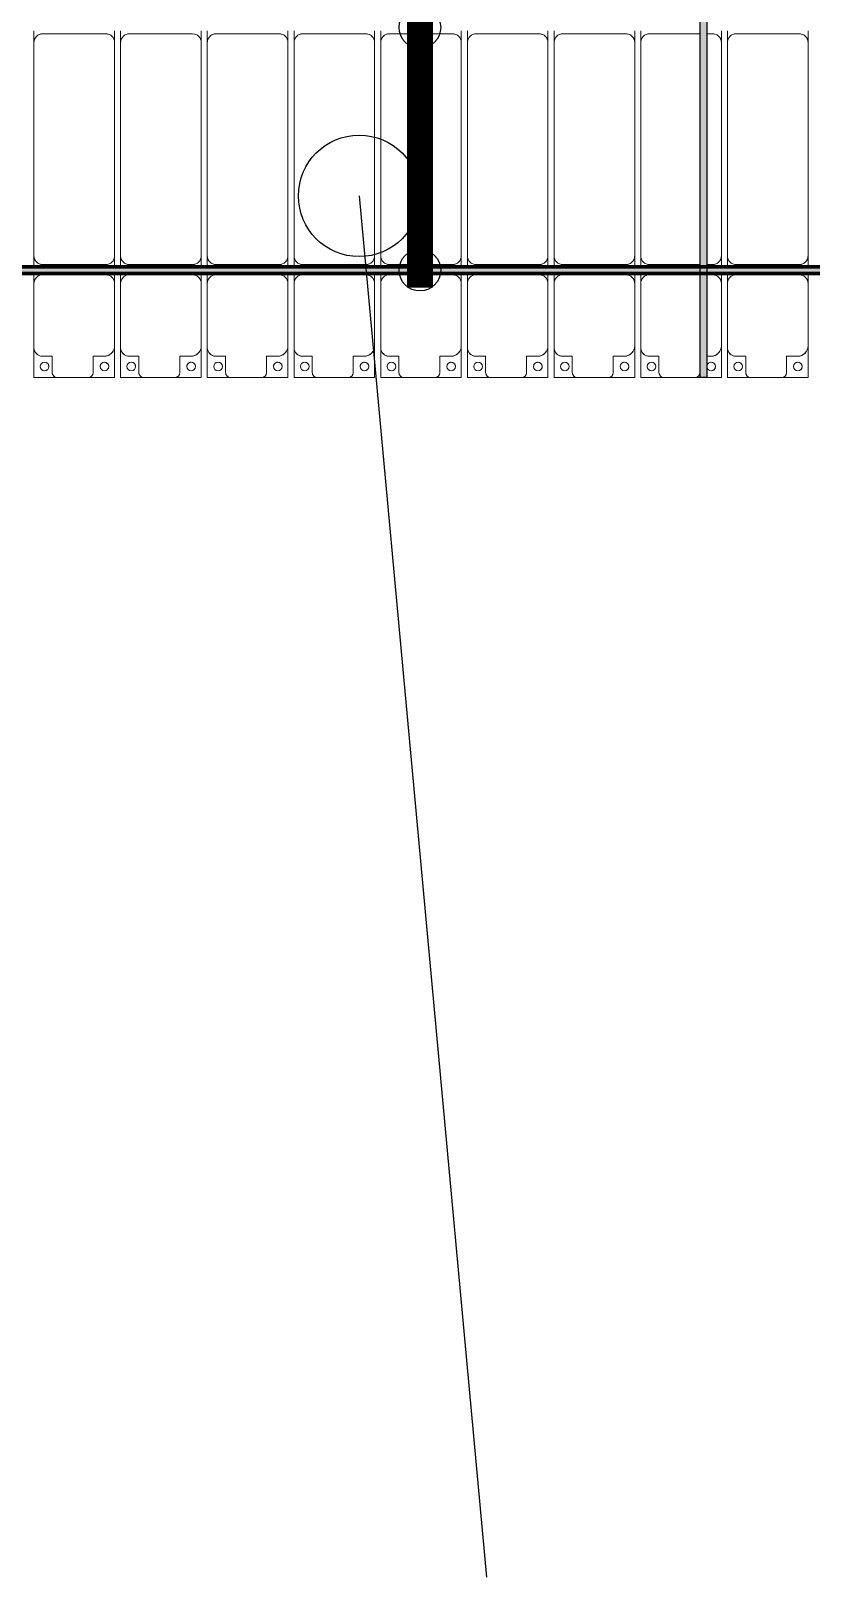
# Model space of a CAD drawing. Header units: millimetres. Extents: x -291190 to 146725, y 19759 to 185158.
# Drawn here: x 24577 to 29077, y 76874 to 85792 of the extents above; entities that cross this region are included whole.
import ezdxf

# ---------------------------------------------------------------- set-up
doc = ezdxf.new("R2010")
doc.units = ezdxf.units.MM
doc.layers.add('A-GENM', color=13, linetype='Continuous', lineweight=9)
doc.layers.add('S-BEAM', color=12, linetype='Continuous', lineweight=9)
for name, color, linetype in [('GC-BICH NEO', 6, 'Continuous'), ('GC-DAY NEO', 5, 'Continuous'), ('GC-HOP 40x60 GIA CUONG', 1, 'Continuous')]:
    doc.layers.add(name, color=color, linetype=linetype)

# ---------------------------------------------------------------- blocks, each defined once
blk = doc.blocks.new('Dải phao đi lại kèm đỡ invester - DẢI PHAO ĐI LẠI-65799-KHUNG KẾT CẤU BÈ PIN 4')
at = {"layer": 'A-GENM', "color": 7}
for p, q in [((35758.4, 1312.2), (35911.8, 1312.2)), ((35758.4, 1129.7), (35758.4, 1312.2)), ((35758.4, 1312.2), (35758.4, 1129.7)), ((35911.8, 1312.2), (35758.4, 1312.2)), ((35881.8, 1282.2), (35881.8, 1189.7)), ((36088.2, 1312.2), (35911.8, 1312.2)), ((36088.2, 1312.2), (36223.4, 1312.2)), ((36223.4, 1312.2), (36088.2, 1312.2)), ((36118.2, 1189.7), (36118.2, 1282.2)), ((36223.4, 1312.2), (36223.4, 1139.7)), ((36223.4, 1139.7), (36223.4, 1312.2)), ((36258.4, 1312.2), (36341.4, 1312.2)), ((36258.4, 1129.7), (36258.4, 1312.2)), ((36258.4, 1312.2), (36258.4, 1129.7)), ((36341.4, 1312.2), (36258.4, 1312.2)), ((36381.4, 1312.2), (36411.8, 1312.2)), ((36411.8, 1312.2), (36381.4, 1312.2)), ((36381.8, 1282.2), (36381.8, 1189.7)), ((36588.2, 1312.2), (36411.8, 1312.2)), ((36588.2, 1312.2), (36723.4, 1312.2)), ((36723.4, 1312.2), (36588.2, 1312.2)), ((36618.2, 1189.7), (36618.2, 1282.2)), ((36723.4, 1312.2), (36723.4, 1139.7)), ((36723.4, 1139.7), (36723.4, 1312.2)), ((36758.4, 1312.2), (36911.8, 1312.2)), ((36758.4, 1129.7), (36758.4, 1312.2)), ((36758.4, 1312.2), (36758.4, 1129.7)), ((36911.8, 1312.2), (36758.4, 1312.2)), ((36881.8, 1282.2), (36881.8, 1189.7)), ((37088.2, 1312.2), (36911.8, 1312.2)), ((37088.2, 1312.2), (37223.4, 1312.2)), ((37223.4, 1312.2), (37088.2, 1312.2)), ((37118.2, 1189.7), (37118.2, 1282.2)), ((37223.4, 1312.2), (37223.4, 1139.7)), ((37223.4, 1139.7), (37223.4, 1312.2)), ((37258.4, 1312.2), (37411.8, 1312.2)), ((37258.4, 1129.7), (37258.4, 1312.2)), ((37258.4, 1312.2), (37258.4, 1129.7)), ((37411.8, 1312.2), (37258.4, 1312.2)), ((37381.8, 1282.2), (37381.8, 1189.7)), ((37588.2, 1312.2), (37411.8, 1312.2)), ((37588.2, 1312.2), (37723.4, 1312.2)), ((37723.4, 1312.2), (37588.2, 1312.2)), ((37618.2, 1189.7), (37618.2, 1282.2)), ((37723.4, 1312.2), (37723.4, 1139.7)), ((37723.4, 1139.7), (37723.4, 1312.2)), ((37758.4, 1312.2), (37911.8, 1312.2)), ((37758.4, 1129.7), (37758.4, 1312.2)), ((37758.4, 1312.2), (37758.4, 1129.7)), ((37911.8, 1312.2), (37758.4, 1312.2)), ((37881.8, 1282.2), (37881.8, 1189.7)), ((38088.2, 1312.2), (37911.8, 1312.2)), ((38088.2, 1312.2), (38223.4, 1312.2)), ((38223.4, 1312.2), (38088.2, 1312.2)), ((38118.2, 1189.7), (38118.2, 1282.2)), ((38223.4, 1312.2), (38223.4, 1139.7)), ((38223.4, 1139.7), (38223.4, 1312.2)), ((38258.4, 1312.2), (38411.8, 1312.2)), ((38258.4, 1129.7), (38258.4, 1312.2)), ((38258.4, 1312.2), (38258.4, 1129.7)), ((38411.8, 1312.2), (38258.4, 1312.2)), ((38381.8, 1282.2), (38381.8, 1189.7)), ((38588.2, 1312.2), (38411.8, 1312.2)), ((38588.2, 1312.2), (38723.4, 1312.2)), ((38723.4, 1312.2), (38588.2, 1312.2)), ((38618.2, 1189.7), (38618.2, 1282.2)), ((38723.4, 1312.2), (38723.4, 1139.7)), ((38723.4, 1139.7), (38723.4, 1312.2)), ((38758.4, 1312.2), (38911.8, 1312.2)), ((38758.4, 1129.7), (38758.4, 1312.2)), ((38758.4, 1312.2), (38758.4, 1129.7)), ((38911.8, 1312.2), (38758.4, 1312.2)), ((38881.8, 1282.2), (38881.8, 1189.7)), ((39088.2, 1312.2), (38911.8, 1312.2)), ((39088.2, 1312.2), (39223.4, 1312.2)), ((39223.4, 1312.2), (39088.2, 1312.2)), ((39118.2, 1189.7), (39118.2, 1282.2)), ((39223.4, 1312.2), (39223.4, 1139.7)), ((39223.4, 1139.7), (39223.4, 1312.2)), ((39258.4, 1312.2), (39411.8, 1312.2)), ((39258.4, 1129.7), (39258.4, 1312.2)), ((39258.4, 1312.2), (39258.4, 1129.7)), ((39411.8, 1312.2), (39258.4, 1312.2)), ((39381.8, 1282.2), (39381.8, 1189.7)), ((39588.2, 1312.2), (39411.8, 1312.2)), ((39588.2, 1312.2), (39723.4, 1312.2)), ((39723.4, 1312.2), (39588.2, 1312.2)), ((39618.2, 1189.7), (39618.2, 1282.2)), ((39723.4, 1312.2), (39723.4, 1139.7)), ((39723.4, 1139.7), (39723.4, 1312.2)), ((39758.4, 1312.2), (39911.8, 1312.2)), ((39758.4, 1129.7), (39758.4, 1312.2)), ((39758.4, 1312.2), (39758.4, 1129.7)), ((39911.8, 1312.2), (39758.4, 1312.2)), ((39881.8, 1282.2), (39881.8, 1189.7)), ((40088.2, 1312.2), (39911.8, 1312.2)), ((40088.2, 1312.2), (40223.4, 1312.2)), ((40214.3, 1312.2), (40088.2, 1312.2)), ((40118.2, 1189.7), (40118.2, 1282.2)), ((40223.4, 1312.2), (40223.4, 1139.7)), ((40223.4, 1139.7), (40223.4, 1312.2)), ((35881.8, 1189.7), (35818.4, 1189.7)), ((36173.4, 1189.7), (36118.2, 1189.7)), ((36341.4, 1189.7), (36318.4, 1189.7)), ((36673.4, 1189.7), (36618.2, 1189.7)), ((36881.8, 1189.7), (36818.4, 1189.7)), ((37173.4, 1189.7), (37118.2, 1189.7)), ((37381.8, 1189.7), (37318.4, 1189.7)), ((37673.4, 1189.7), (37618.2, 1189.7)), ((37881.8, 1189.7), (37818.4, 1189.7)), ((38173.4, 1189.7), (38118.2, 1189.7)), ((38381.8, 1189.7), (38318.4, 1189.7)), ((38673.4, 1189.7), (38618.2, 1189.7)), ((38881.8, 1189.7), (38818.4, 1189.7)), ((39173.4, 1189.7), (39118.2, 1189.7)), ((39381.8, 1189.7), (39318.4, 1189.7)), ((39673.4, 1189.7), (39618.2, 1189.7)), ((39881.8, 1189.7), (39818.4, 1189.7)), ((40173.4, 1189.7), (40118.2, 1189.7)), ((35758.4, 1129.7), (35758.4, 769.7)), ((36223.4, 769.7), (36223.4, 1139.7)), ((36258.4, 1129.7), (36258.4, 769.7)), ((36723.4, 769.7), (36723.4, 1139.7)), ((36758.4, 1129.7), (36758.4, 769.7)), ((37223.4, 769.7), (37223.4, 1139.7)), ((37258.4, 1129.7), (37258.4, 769.7)), ((37723.4, 769.7), (37723.4, 1139.7)), ((37758.4, 1129.7), (37758.4, 769.7)), ((38223.4, 769.7), (38223.4, 1139.7)), ((38258.4, 1129.7), (38258.4, 769.7)), ((38723.4, 769.7), (38723.4, 1139.7)), ((38758.4, 1129.7), (38758.4, 769.7)), ((39223.4, 769.7), (39223.4, 1139.7)), ((39258.4, 1129.7), (39258.4, 769.7)), ((39723.4, 769.7), (39723.4, 1139.7)), ((39758.4, 1129.7), (39758.4, 769.7)), ((40223.4, 769.7), (40223.4, 1139.7)), ((35758.4, 712.9), (35758.4, 769.7)), ((35758.4, 712.9), (35758.4, 769.7)), ((35808.4, 719.7), (36173.4, 719.7)), ((36223.4, 769.7), (36223.4, 712.9)), ((36223.4, 769.7), (36223.4, 712.9)), ((36258.4, 712.9), (36258.4, 769.7)), ((36258.4, 712.9), (36258.4, 769.7)), ((36308.4, 719.7), (36341.4, 719.7)), ((36381.4, 719.7), (36673.4, 719.7)), ((36723.4, 769.7), (36723.4, 712.9)), ((36723.4, 769.7), (36723.4, 712.9)), ((36758.4, 712.9), (36758.4, 769.7)), ((36758.4, 712.9), (36758.4, 769.7)), ((36808.4, 719.7), (37173.4, 719.7)), ((37223.4, 769.7), (37223.4, 712.9)), ((37223.4, 769.7), (37223.4, 712.9)), ((37258.4, 712.9), (37258.4, 769.7)), ((37258.4, 712.9), (37258.4, 769.7)), ((37308.4, 719.7), (37673.4, 719.7)), ((37723.4, 769.7), (37723.4, 712.9)), ((37723.4, 769.7), (37723.4, 712.9)), ((37758.4, 712.9), (37758.4, 769.7)), ((37758.4, 712.9), (37758.4, 769.7)), ((37808.4, 719.7), (38173.4, 719.7)), ((38223.4, 769.7), (38223.4, 712.9)), ((38223.4, 769.7), (38223.4, 712.9)), ((38258.4, 712.9), (38258.4, 769.7)), ((38258.4, 712.9), (38258.4, 769.7)), ((38308.4, 719.7), (38673.4, 719.7)), ((38723.4, 769.7), (38723.4, 712.9)), ((38723.4, 769.7), (38723.4, 712.9)), ((38758.4, 712.9), (38758.4, 769.7)), ((38758.4, 712.9), (38758.4, 769.7)), ((38808.4, 719.7), (39173.4, 719.7)), ((39223.4, 769.7), (39223.4, 712.9)), ((39223.4, 769.7), (39223.4, 712.9)), ((39258.4, 712.9), (39258.4, 769.7)), ((39258.4, 712.9), (39258.4, 769.7)), ((39308.4, 719.7), (39673.4, 719.7)), ((39723.4, 769.7), (39723.4, 712.9)), ((39723.4, 769.7), (39723.4, 712.9)), ((39758.4, 712.9), (39758.4, 769.7)), ((39758.4, 712.9), (39758.4, 769.7)), ((39808.4, 719.7), (40173.4, 719.7)), ((40223.4, 769.7), (40223.4, 712.9)), ((40223.4, 769.7), (40223.4, 712.9)), ((35758.4, 610.3), (35758.4, 672.9)), ((35758.4, 610.3), (35758.4, 672.9)), ((36173.4, 660.3), (35808.4, 660.3)), ((36223.4, 672.9), (36223.4, 610.3)), ((36223.4, 672.9), (36223.4, 610.3)), ((36258.4, 610.3), (36258.4, 672.9)), ((36258.4, 610.3), (36258.4, 672.9)), ((36341.4, 660.3), (36308.4, 660.3)), ((36673.4, 660.3), (36381.4, 660.3)), ((36723.4, 672.9), (36723.4, 610.3)), ((36723.4, 672.9), (36723.4, 610.3)), ((36758.4, 610.3), (36758.4, 672.9)), ((36758.4, 610.3), (36758.4, 672.9)), ((37173.4, 660.3), (36808.4, 660.3)), ((37223.4, 672.9), (37223.4, 610.3)), ((37223.4, 672.9), (37223.4, 610.3)), ((37258.4, 610.3), (37258.4, 672.9)), ((37258.4, 610.3), (37258.4, 672.9)), ((37673.4, 660.3), (37308.4, 660.3)), ((37723.4, 672.9), (37723.4, 610.3)), ((37723.4, 672.9), (37723.4, 610.3)), ((37758.4, 610.3), (37758.4, 672.9)), ((37758.4, 610.3), (37758.4, 672.9)), ((38173.4, 660.3), (37808.4, 660.3)), ((38223.4, 672.9), (38223.4, 610.3)), ((38223.4, 672.9), (38223.4, 610.3)), ((38258.4, 610.3), (38258.4, 672.9)), ((38258.4, 610.3), (38258.4, 672.9)), ((38673.4, 660.3), (38308.4, 660.3)), ((38723.4, 672.9), (38723.4, 610.3)), ((38723.4, 672.9), (38723.4, 610.3)), ((38758.4, 610.3), (38758.4, 672.9)), ((38758.4, 610.3), (38758.4, 672.9)), ((39173.4, 660.3), (38808.4, 660.3)), ((39223.4, 672.9), (39223.4, 610.3)), ((39223.4, 672.9), (39223.4, 610.3)), ((39258.4, 610.3), (39258.4, 672.9)), ((39258.4, 610.3), (39258.4, 672.9)), ((39673.4, 660.3), (39308.4, 660.3)), ((39723.4, 672.9), (39723.4, 610.3)), ((39723.4, 672.9), (39723.4, 610.3)), ((39758.4, 610.3), (39758.4, 672.9)), ((39758.4, 610.3), (39758.4, 672.9)), ((40173.4, 660.3), (39808.4, 660.3)), ((40223.4, 672.9), (40223.4, 610.3)), ((40223.4, 672.9), (40223.4, 610.3)), ((35758.4, 610.3), (35758.4, -620.3)), ((36223.4, -620.3), (36223.4, 610.3)), ((36258.4, 610.3), (36258.4, -620.3)), ((36723.4, -620.3), (36723.4, 610.3)), ((36758.4, 610.3), (36758.4, -620.3)), ((37223.4, -620.3), (37223.4, 610.3)), ((37258.4, 610.3), (37258.4, -620.3)), ((37723.4, -620.3), (37723.4, 610.3)), ((37758.4, 610.3), (37758.4, -620.3)), ((38223.4, -620.3), (38223.4, 610.3)), ((38258.4, 610.3), (38258.4, -620.3)), ((38723.4, -620.3), (38723.4, 610.3)), ((38758.4, 610.3), (38758.4, -620.3)), ((39223.4, -620.3), (39223.4, 610.3)), ((39258.4, 610.3), (39258.4, -620.3)), ((39723.4, -620.3), (39723.4, 610.3)), ((39758.4, 610.3), (39758.4, -620.3)), ((40223.4, -620.3), (40223.4, 610.3)), ((35758.4, -687.1), (35758.4, -620.3)), ((35758.4, -687.1), (35758.4, -620.3)), ((36223.4, -620.3), (36223.4, -687.1)), ((36223.4, -620.3), (36223.4, -687.1)), ((36258.4, -687.1), (36258.4, -620.3)), ((36258.4, -687.1), (36258.4, -620.3)), ((36723.4, -620.3), (36723.4, -687.1)), ((36723.4, -620.3), (36723.4, -687.1)), ((36758.4, -687.1), (36758.4, -620.3)), ((36758.4, -687.1), (36758.4, -620.3)), ((37223.4, -620.3), (37223.4, -687.1)), ((37223.4, -620.3), (37223.4, -687.1)), ((37258.4, -687.1), (37258.4, -620.3)), ((37258.4, -687.1), (37258.4, -620.3)), ((37723.4, -620.3), (37723.4, -687.1)), ((37723.4, -620.3), (37723.4, -687.1)), ((37758.4, -687.1), (37758.4, -620.3)), ((37758.4, -687.1), (37758.4, -620.3)), ((38223.4, -620.3), (38223.4, -687.1)), ((38223.4, -620.3), (38223.4, -687.1)), ((38258.4, -687.1), (38258.4, -620.3)), ((38258.4, -687.1), (38258.4, -620.3)), ((38723.4, -620.3), (38723.4, -687.1)), ((38723.4, -620.3), (38723.4, -687.1)), ((38758.4, -687.1), (38758.4, -620.3)), ((38758.4, -687.1), (38758.4, -620.3)), ((39223.4, -620.3), (39223.4, -687.1)), ((39223.4, -620.3), (39223.4, -687.1)), ((39258.4, -687.1), (39258.4, -620.3)), ((39258.4, -687.1), (39258.4, -620.3)), ((39723.4, -620.3), (39723.4, -687.1)), ((39723.4, -620.3), (39723.4, -687.1)), ((39758.4, -687.1), (39758.4, -620.3)), ((39758.4, -687.1), (39758.4, -620.3)), ((40223.4, -620.3), (40223.4, -687.1)), ((40223.4, -620.3), (40223.4, -687.1)), ((35808.4, -670.3), (36173.4, -670.3)), ((36308.4, -670.3), (36341.4, -670.3)), ((36381.4, -670.3), (36673.4, -670.3)), ((36808.4, -670.3), (37173.4, -670.3)), ((37308.4, -670.3), (37673.4, -670.3)), ((37808.4, -670.3), (38173.4, -670.3)), ((38308.4, -670.3), (38673.4, -670.3)), ((38808.4, -670.3), (39173.4, -670.3)), ((39308.4, -670.3), (39673.4, -670.3)), ((39808.4, -670.3), (40173.4, -670.3))]:
    blk.add_line(p, q, dxfattribs=at)
for centre, radius, start, end in [((35816.8, 1248.6), 25, 90, 270), ((35816.8, 1248.6), 25, 90, 255), ((35816.8, 1248.6), 25, 270, 90), ((35816.8, 1248.6), 25, 0, 90), ((35911.8, 1282.2), 30, 90, 180), ((35911.8, 1282.2), 30, 105, 165), ((35911.8, 1282.2), 30, 135, 165), ((35911.8, 1282.2), 30, 135, 165), ((35911.8, 1282.2), 30, 105, 120), ((35911.8, 1282.2), 30, 105, 120), ((36088.2, 1282.2), 30, 360, 90), ((36088.2, 1282.2), 30, 60, 75), ((36088.2, 1282.2), 30, 15, 75), ((36088.2, 1282.2), 30, 60, 75), ((36088.2, 1282.2), 30, 15, 30), ((36088.2, 1282.2), 30, 15, 30), ((36161.8, 1248.6), 25, 90, 270), ((36161.8, 1248.6), 25, 90, 180), ((36161.8, 1248.6), 25, 270, 90), ((36161.8, 1248.6), 25, 270, 90), ((36316.8, 1248.6), 25, 90, 270), ((36316.8, 1248.6), 25, 90, 255), ((36316.8, 1248.6), 25, 15, 90), ((36316.8, 1248.6), 25, 15, 90), ((36411.8, 1282.2), 30, 90, 180), ((36411.8, 1282.2), 30, 105, 165), ((36411.8, 1282.2), 30, 135, 165), ((36411.8, 1282.2), 30, 135, 165), ((36411.8, 1282.2), 30, 105, 120), ((36411.8, 1282.2), 30, 105, 120), ((36588.2, 1282.2), 30, 360, 90), ((36588.2, 1282.2), 30, 60, 75), ((36588.2, 1282.2), 30, 15, 75), ((36588.2, 1282.2), 30, 60, 75), ((36588.2, 1282.2), 30, 15, 30), ((36588.2, 1282.2), 30, 15, 30), ((36661.8, 1248.6), 25, 90, 270), ((36661.8, 1248.6), 25, 90, 180), ((36661.8, 1248.6), 25, 270, 90), ((36661.8, 1248.6), 25, 270, 90), ((36816.8, 1248.6), 25, 90, 270), ((36816.8, 1248.6), 25, 90, 255), ((36816.8, 1248.6), 25, 270, 90), ((36816.8, 1248.6), 25, 0, 90), ((36911.8, 1282.2), 30, 90, 180), ((36911.8, 1282.2), 30, 105, 165), ((36911.8, 1282.2), 30, 135, 165), ((36911.8, 1282.2), 30, 135, 165), ((36911.8, 1282.2), 30, 105, 120), ((36911.8, 1282.2), 30, 105, 120), ((37088.2, 1282.2), 30, 360, 90), ((37088.2, 1282.2), 30, 60, 75), ((37088.2, 1282.2), 30, 15, 75), ((37088.2, 1282.2), 30, 60, 75), ((37088.2, 1282.2), 30, 15, 30), ((37088.2, 1282.2), 30, 15, 30), ((37161.8, 1248.6), 25, 90, 270), ((37161.8, 1248.6), 25, 90, 180), ((37161.8, 1248.6), 25, 270, 90), ((37161.8, 1248.6), 25, 270, 90), ((37316.8, 1248.6), 25, 90, 270), ((37316.8, 1248.6), 25, 90, 255), ((37316.8, 1248.6), 25, 270, 90), ((37316.8, 1248.6), 25, 0, 90), ((37411.8, 1282.2), 30, 90, 180), ((37411.8, 1282.2), 30, 105, 165), ((37411.8, 1282.2), 30, 135, 165), ((37411.8, 1282.2), 30, 135, 165), ((37411.8, 1282.2), 30, 105, 120), ((37411.8, 1282.2), 30, 105, 120), ((37588.2, 1282.2), 30, 360, 90), ((37588.2, 1282.2), 30, 60, 75), ((37588.2, 1282.2), 30, 15, 75), ((37588.2, 1282.2), 30, 60, 75), ((37588.2, 1282.2), 30, 15, 30), ((37588.2, 1282.2), 30, 15, 30), ((37661.8, 1248.6), 25, 90, 270), ((37661.8, 1248.6), 25, 90, 180), ((37661.8, 1248.6), 25, 270, 90), ((37661.8, 1248.6), 25, 270, 90), ((37816.8, 1248.6), 25, 90, 270), ((37816.8, 1248.6), 25, 90, 255), ((37816.8, 1248.6), 25, 270, 90), ((37816.8, 1248.6), 25, 0, 90), ((37911.8, 1282.2), 30, 90, 180), ((37911.8, 1282.2), 30, 105, 165), ((37911.8, 1282.2), 30, 135, 165), ((37911.8, 1282.2), 30, 135, 165), ((37911.8, 1282.2), 30, 105, 120), ((37911.8, 1282.2), 30, 105, 120), ((38088.2, 1282.2), 30, 360, 90), ((38088.2, 1282.2), 30, 60, 75), ((38088.2, 1282.2), 30, 15, 75), ((38088.2, 1282.2), 30, 60, 75), ((38088.2, 1282.2), 30, 15, 30), ((38088.2, 1282.2), 30, 15, 30), ((38161.8, 1248.6), 25, 90, 270), ((38161.8, 1248.6), 25, 90, 180), ((38161.8, 1248.6), 25, 270, 90), ((38161.8, 1248.6), 25, 270, 90), ((38316.8, 1248.6), 25, 90, 270), ((38316.8, 1248.6), 25, 90, 255), ((38316.8, 1248.6), 25, 270, 90), ((38316.8, 1248.6), 25, 0, 90), ((38411.8, 1282.2), 30, 90, 180), ((38411.8, 1282.2), 30, 105, 165), ((38411.8, 1282.2), 30, 135, 165), ((38411.8, 1282.2), 30, 135, 165), ((38411.8, 1282.2), 30, 105, 120), ((38411.8, 1282.2), 30, 105, 120), ((38588.2, 1282.2), 30, 360, 90), ((38588.2, 1282.2), 30, 60, 75), ((38588.2, 1282.2), 30, 15, 75), ((38588.2, 1282.2), 30, 60, 75), ((38588.2, 1282.2), 30, 15, 30), ((38588.2, 1282.2), 30, 15, 30), ((38661.8, 1248.6), 25, 90, 270), ((38661.8, 1248.6), 25, 90, 180), ((38661.8, 1248.6), 25, 270, 90), ((38661.8, 1248.6), 25, 270, 90), ((38816.8, 1248.6), 25, 90, 270), ((38816.8, 1248.6), 25, 90, 255), ((38816.8, 1248.6), 25, 270, 90), ((38816.8, 1248.6), 25, 0, 90), ((38911.8, 1282.2), 30, 90, 180), ((38911.8, 1282.2), 30, 105, 165), ((38911.8, 1282.2), 30, 135, 165), ((38911.8, 1282.2), 30, 135, 165), ((38911.8, 1282.2), 30, 105, 120), ((38911.8, 1282.2), 30, 105, 120), ((39088.2, 1282.2), 30, 360, 90), ((39088.2, 1282.2), 30, 60, 75), ((39088.2, 1282.2), 30, 15, 75), ((39088.2, 1282.2), 30, 60, 75), ((39088.2, 1282.2), 30, 15, 30), ((39088.2, 1282.2), 30, 15, 30), ((39161.8, 1248.6), 25, 90, 270), ((39161.8, 1248.6), 25, 90, 180), ((39161.8, 1248.6), 25, 270, 90), ((39161.8, 1248.6), 25, 270, 90), ((39316.8, 1248.6), 25, 90, 270), ((39316.8, 1248.6), 25, 90, 255), ((39316.8, 1248.6), 25, 270, 90), ((39316.8, 1248.6), 25, 0, 90), ((39411.8, 1282.2), 30, 90, 180), ((39411.8, 1282.2), 30, 105, 165), ((39411.8, 1282.2), 30, 135, 165), ((39411.8, 1282.2), 30, 135, 165), ((39411.8, 1282.2), 30, 105, 120), ((39411.8, 1282.2), 30, 105, 120), ((39588.2, 1282.2), 30, 360, 90), ((39588.2, 1282.2), 30, 60, 75), ((39588.2, 1282.2), 30, 15, 75), ((39588.2, 1282.2), 30, 60, 75), ((39588.2, 1282.2), 30, 15, 30), ((39588.2, 1282.2), 30, 15, 30), ((39661.8, 1248.6), 25, 90, 270), ((39661.8, 1248.6), 25, 90, 180), ((39661.8, 1248.6), 25, 270, 90), ((39661.8, 1248.6), 25, 270, 90), ((39816.8, 1248.6), 25, 90, 270), ((39816.8, 1248.6), 25, 90, 255), ((39816.8, 1248.6), 25, 270, 90), ((39816.8, 1248.6), 25, 0, 90), ((39911.8, 1282.2), 30, 90, 180), ((39911.8, 1282.2), 30, 105, 165), ((39911.8, 1282.2), 30, 135, 165), ((39911.8, 1282.2), 30, 135, 165), ((39911.8, 1282.2), 30, 105, 120), ((39911.8, 1282.2), 30, 105, 120), ((40088.2, 1282.2), 30, 360, 90), ((40088.2, 1282.2), 30, 60, 75), ((40088.2, 1282.2), 30, 15, 75), ((40088.2, 1282.2), 30, 60, 75), ((40088.2, 1282.2), 30, 15, 30), ((40088.2, 1282.2), 30, 15, 30), ((40161.8, 1248.6), 25, 90, 270), ((40161.8, 1248.6), 25, 90, 180), ((40161.8, 1248.6), 25, 270, 90), ((40161.8, 1248.6), 25, 270, 90), ((35818.4, 1129.7), 60, 90, 180), ((35818.4, 1129.7), 60, 90, 150), ((35818.4, 1129.7), 60, 135, 150), ((35818.4, 1129.7), 60, 135, 150), ((35816.8, 1248.6), 25, 270, 285), ((35816.8, 1248.6), 25, 300, 345), ((36161.8, 1248.6), 25, 195, 255), ((36173.4, 1139.7), 50, 0, 90), ((36173.4, 1139.7), 50, 45, 90), ((36173.4, 1139.7), 50, 15, 90), ((36173.4, 1139.7), 50, 45, 90), ((36318.4, 1129.7), 60, 90, 180), ((36318.4, 1129.7), 60, 90, 150), ((36318.4, 1129.7), 60, 135, 150), ((36318.4, 1129.7), 60, 135, 150), ((36316.8, 1248.6), 25, 270, 345), ((36316.8, 1248.6), 25, 270, 285), ((36316.8, 1248.6), 25, 300, 345), ((36661.8, 1248.6), 25, 195, 255), ((36673.4, 1139.7), 50, 0, 90), ((36673.4, 1139.7), 50, 45, 90), ((36673.4, 1139.7), 50, 15, 90), ((36673.4, 1139.7), 50, 45, 90), ((36818.4, 1129.7), 60, 90, 180), ((36818.4, 1129.7), 60, 90, 150), ((36818.4, 1129.7), 60, 135, 150), ((36818.4, 1129.7), 60, 135, 150), ((36816.8, 1248.6), 25, 270, 285), ((36816.8, 1248.6), 25, 300, 345), ((37161.8, 1248.6), 25, 195, 255), ((37173.4, 1139.7), 50, 0, 90), ((37173.4, 1139.7), 50, 45, 90), ((37173.4, 1139.7), 50, 15, 90), ((37173.4, 1139.7), 50, 45, 90), ((37318.4, 1129.7), 60, 90, 180), ((37318.4, 1129.7), 60, 90, 150), ((37318.4, 1129.7), 60, 135, 150), ((37318.4, 1129.7), 60, 135, 150), ((37316.8, 1248.6), 25, 270, 285), ((37316.8, 1248.6), 25, 300, 345), ((37661.8, 1248.6), 25, 195, 255), ((37673.4, 1139.7), 50, 0, 90), ((37673.4, 1139.7), 50, 45, 90), ((37673.4, 1139.7), 50, 15, 90), ((37673.4, 1139.7), 50, 45, 90), ((37818.4, 1129.7), 60, 90, 180), ((37818.4, 1129.7), 60, 90, 150), ((37818.4, 1129.7), 60, 135, 150), ((37818.4, 1129.7), 60, 135, 150), ((37816.8, 1248.6), 25, 270, 285), ((37816.8, 1248.6), 25, 300, 345), ((38161.8, 1248.6), 25, 195, 255), ((38173.4, 1139.7), 50, 0, 90), ((38173.4, 1139.7), 50, 45, 90), ((38173.4, 1139.7), 50, 15, 90), ((38173.4, 1139.7), 50, 45, 90), ((38318.4, 1129.7), 60, 90, 180), ((38318.4, 1129.7), 60, 90, 150), ((38318.4, 1129.7), 60, 135, 150), ((38318.4, 1129.7), 60, 135, 150), ((38316.8, 1248.6), 25, 270, 285), ((38316.8, 1248.6), 25, 300, 345), ((38661.8, 1248.6), 25, 195, 255), ((38673.4, 1139.7), 50, 0, 90), ((38673.4, 1139.7), 50, 45, 90), ((38673.4, 1139.7), 50, 15, 90), ((38673.4, 1139.7), 50, 45, 90), ((38818.4, 1129.7), 60, 90, 180), ((38818.4, 1129.7), 60, 90, 150), ((38818.4, 1129.7), 60, 135, 150), ((38818.4, 1129.7), 60, 135, 150), ((38816.8, 1248.6), 25, 270, 285), ((38816.8, 1248.6), 25, 300, 345), ((39161.8, 1248.6), 25, 195, 255), ((39173.4, 1139.7), 50, 0, 90), ((39173.4, 1139.7), 50, 45, 90), ((39173.4, 1139.7), 50, 15, 90), ((39173.4, 1139.7), 50, 45, 90), ((39318.4, 1129.7), 60, 90, 180), ((39318.4, 1129.7), 60, 90, 150), ((39318.4, 1129.7), 60, 135, 150), ((39318.4, 1129.7), 60, 135, 150), ((39316.8, 1248.6), 25, 270, 285), ((39316.8, 1248.6), 25, 300, 345), ((39661.8, 1248.6), 25, 195, 255), ((39673.4, 1139.7), 50, 0, 90), ((39673.4, 1139.7), 50, 45, 90), ((39673.4, 1139.7), 50, 15, 90), ((39673.4, 1139.7), 50, 45, 90), ((39818.4, 1129.7), 60, 90, 180), ((39818.4, 1129.7), 60, 90, 150), ((39818.4, 1129.7), 60, 135, 150), ((39818.4, 1129.7), 60, 135, 150), ((39816.8, 1248.6), 25, 270, 285), ((39816.8, 1248.6), 25, 300, 345), ((40161.8, 1248.6), 25, 195, 255), ((40173.4, 1139.7), 50, 0, 90), ((40173.4, 1139.7), 50, 45, 90), ((40173.4, 1139.7), 50, 15, 90), ((40173.4, 1139.7), 50, 45, 90), ((35808.4, 769.7), 50, 180, 270), ((35808.4, 769.7), 50, 195, 270), ((36173.4, 769.7), 50, 270, 0), ((36173.4, 769.7), 50, 270, 345), ((36308.4, 769.7), 50, 180, 270), ((36308.4, 769.7), 50, 195, 270), ((36673.4, 769.7), 50, 270, 0), ((36673.4, 769.7), 50, 270, 345), ((36808.4, 769.7), 50, 180, 270), ((36808.4, 769.7), 50, 195, 270), ((37173.4, 769.7), 50, 270, 0), ((37173.4, 769.7), 50, 270, 345), ((37308.4, 769.7), 50, 180, 270), ((37308.4, 769.7), 50, 195, 270), ((37673.4, 769.7), 50, 270, 0), ((37673.4, 769.7), 50, 270, 345), ((37808.4, 769.7), 50, 180, 270), ((37808.4, 769.7), 50, 195, 270), ((38173.4, 769.7), 50, 270, 0), ((38173.4, 769.7), 50, 270, 345), ((38308.4, 769.7), 50, 180, 270), ((38308.4, 769.7), 50, 195, 270), ((38673.4, 769.7), 50, 270, 0), ((38673.4, 769.7), 50, 270, 345), ((38808.4, 769.7), 50, 180, 270), ((38808.4, 769.7), 50, 195, 270), ((39173.4, 769.7), 50, 270, 0), ((39173.4, 769.7), 50, 270, 345), ((39308.4, 769.7), 50, 180, 270), ((39308.4, 769.7), 50, 195, 266.99113), ((39673.4, 769.7), 50, 270, 0), ((39673.4, 769.7), 50, 270, 345), ((39808.4, 769.7), 50, 180, 270), ((39808.4, 769.7), 50, 195, 270), ((40173.4, 769.7), 50, 270, 0), ((40173.4, 769.7), 50, 270, 345), ((35808.4, 610.3), 50, 90, 180), ((35808.4, 610.3), 50, 150, 180), ((35808.4, 610.3), 50, 105, 120), ((36173.4, 610.3), 50, 360, 90), ((36173.4, 610.3), 50, 60, 90), ((36173.4, 610.3), 50, 15, 30), ((36308.4, 610.3), 50, 90, 180), ((36308.4, 610.3), 50, 150, 180), ((36308.4, 610.3), 50, 105, 120), ((36673.4, 610.3), 50, 360, 90), ((36673.4, 610.3), 50, 60, 90), ((36673.4, 610.3), 50, 15, 30), ((36808.4, 610.3), 50, 90, 180), ((36808.4, 610.3), 50, 150, 180), ((36808.4, 610.3), 50, 105, 120), ((37173.4, 610.3), 50, 360, 90), ((37173.4, 610.3), 50, 60, 90), ((37173.4, 610.3), 50, 15, 30), ((37308.4, 610.3), 50, 90, 180), ((37308.4, 610.3), 50, 150, 180), ((37308.4, 610.3), 50, 105, 120), ((37673.4, 610.3), 50, 360, 90), ((37673.4, 610.3), 50, 60, 90), ((37673.4, 610.3), 50, 15, 30), ((37808.4, 610.3), 50, 90, 180), ((37808.4, 610.3), 50, 150, 180), ((37808.4, 610.3), 50, 105, 120), ((38173.4, 610.3), 50, 360, 90), ((38173.4, 610.3), 50, 60, 90), ((38173.4, 610.3), 50, 15, 30), ((38308.4, 610.3), 50, 90, 180), ((38308.4, 610.3), 50, 150, 180), ((38308.4, 610.3), 50, 105, 120), ((38673.4, 610.3), 50, 360, 90), ((38673.4, 610.3), 50, 60, 90), ((38673.4, 610.3), 50, 15, 30), ((38808.4, 610.3), 50, 90, 180), ((38808.4, 610.3), 50, 150, 180), ((38808.4, 610.3), 50, 105, 120), ((39173.4, 610.3), 50, 360, 90), ((39173.4, 610.3), 50, 60, 90), ((39173.4, 610.3), 50, 15, 30), ((39308.4, 610.3), 50, 90, 180), ((39308.4, 610.3), 50, 150, 180), ((39308.4, 610.3), 50, 105, 120), ((39673.4, 610.3), 50, 360, 90), ((39673.4, 610.3), 50, 60, 90), ((39673.4, 610.3), 50, 15, 30), ((39808.4, 610.3), 50, 90, 180), ((39808.4, 610.3), 50, 150, 180), ((39808.4, 610.3), 50, 105, 120), ((40173.4, 610.3), 50, 360, 90), ((40173.4, 610.3), 50, 60, 90), ((40173.4, 610.3), 50, 15, 30), ((35808.4, -620.3), 50, 180, 270), ((36173.4, -620.3), 50, 270, 0), ((36173.4, -620.3), 50, 330, 0), ((36308.4, -620.3), 50, 180, 270), ((36673.4, -620.3), 50, 270, 0), ((36673.4, -620.3), 50, 330, 0), ((36808.4, -620.3), 50, 180, 270), ((37173.4, -620.3), 50, 270, 0), ((37173.4, -620.3), 50, 330, 0), ((37308.4, -620.3), 50, 180, 270), ((37673.4, -620.3), 50, 270, 0), ((37673.4, -620.3), 50, 330, 0), ((37808.4, -620.3), 50, 180, 270), ((38173.4, -620.3), 50, 270, 0), ((38173.4, -620.3), 50, 330, 0), ((38308.4, -620.3), 50, 180, 270), ((38673.4, -620.3), 50, 270, 0), ((38673.4, -620.3), 50, 330, 0), ((38808.4, -620.3), 50, 180, 270), ((39173.4, -620.3), 50, 270, 0), ((39173.4, -620.3), 50, 330, 0), ((39308.4, -620.3), 50, 180, 270), ((39673.4, -620.3), 50, 270, 0), ((39673.4, -620.3), 50, 330, 0), ((39808.4, -620.3), 50, 180, 270), ((40173.4, -620.3), 50, 270, 0), ((40173.4, -620.3), 50, 330, 0), ((35808.4, -620.3), 50, 195, 210), ((35808.4, -620.3), 50, 240, 270), ((36173.4, -620.3), 50, 270, 300), ((36308.4, -620.3), 50, 195, 210), ((36308.4, -620.3), 50, 240, 270), ((36673.4, -620.3), 50, 270, 300), ((36808.4, -620.3), 50, 195, 210), ((36808.4, -620.3), 50, 240, 270), ((37173.4, -620.3), 50, 270, 300), ((37308.4, -620.3), 50, 195, 210), ((37308.4, -620.3), 50, 240, 270), ((37673.4, -620.3), 50, 270, 300), ((37808.4, -620.3), 50, 195, 210), ((37808.4, -620.3), 50, 240, 270), ((38173.4, -620.3), 50, 270, 300), ((38308.4, -620.3), 50, 195, 210), ((38308.4, -620.3), 50, 240, 270), ((38673.4, -620.3), 50, 270, 300), ((38808.4, -620.3), 50, 195, 210), ((38808.4, -620.3), 50, 240, 270), ((39173.4, -620.3), 50, 270, 300), ((39308.4, -620.3), 50, 195, 210), ((39308.4, -620.3), 50, 240, 255), ((39673.4, -620.3), 50, 270, 300), ((39808.4, -620.3), 50, 195, 210), ((39808.4, -620.3), 50, 240, 270), ((40173.4, -620.3), 50, 270, 300)]:
    blk.add_arc(centre, radius, start, end, dxfattribs=at)
blk = doc.blocks.new('Dầm C52 - Dầm C52-V25-KHUNG KẾT CẤU BÈ PIN 4')
at = {"layer": 'S-BEAM', "lineweight": 140}
blk.add_hatch(color=1, dxfattribs=at).paths.add_polyline_path([(-173700.3, 20), (-174539.9, 20), (-174539.9, -20), (174539.9, -20), (174539.9, 20), (-172791.8, 20)])
at = {"layer": 'S-BEAM', "color": 1, "lineweight": 140}
for p, q in [((-174539.9, 20), (174539.9, 20)), ((174539.9, -20), (-174539.9, -20))]:
    blk.add_line(p, q, dxfattribs=at)
blk = doc.blocks.new('Dầm C52 - Hộp 40x60-V28-KHUNG KẾT CẤU BÈ PIN 4')
at = {"layer": 'S-BEAM', "lineweight": 25}
blk.add_hatch(color=4, dxfattribs=at).paths.add_polyline_path([(-47191.3, -20), (47191.3, -20), (47191.3, 20), (-47191.3, 20)])
at = {"layer": 'S-BEAM', "color": 4, "lineweight": 25}
for p, q in [((-47191.3, -20), (-47191.3, 20)), ((-47191.3, 20), (47191.3, 20)), ((47191.3, -20), (-47191.3, -20))]:
    blk.add_line(p, q, dxfattribs=at)

msp = doc.modelspace()

# ---------------------------------------------------------------- linework, layer by layer
at = {"layer": 'GC-BICH NEO'}
msp.add_circle((26469.9, 84840.2), 350, dxfattribs=at)
at = {"layer": 'GC-DAY NEO'}
msp.add_line((26469.9, 84840.2), (27203.6, 76873.9), dxfattribs=at)
at = {"layer": 'GC-HOP 40x60 GIA CUONG', "const_width": 150}
msp.add_lwpolyline([(26820.3, 84311.7), (26820.3, 99311.7)], dxfattribs=at)
at = {"layer": 'GC-HOP 40x60 GIA CUONG'}
for centre in [(26820.3, 85811.7), (26820.3, 84411.7)]:
    msp.add_circle(centre, 120, dxfattribs=at)

# ---------------------------------------------------------------- block references
at = {"layer": 'A-GENM', "color": 7, "rotation": 180}
msp.add_blockref('Dải phao đi lại kèm đỡ invester - DẢI PHAO ĐI LẠI-65799-KHUNG KẾT CẤU BÈ PIN 4', (64817.6, 85104.6), dxfattribs=at)
at = {"layer": 'S-BEAM', "color": 4, "lineweight": 25, "rotation": 89.99999999999977}
msp.add_blockref('Dầm C52 - Hộp 40x60-V28-KHUNG KẾT CẤU BÈ PIN 4', (28456.2, 130983.7), dxfattribs=at)
at = {"layer": 'S-BEAM', "color": 1, "lineweight": 140, "rotation": 180}
msp.add_blockref('Dầm C52 - Dầm C52-V25-KHUNG KẾT CẤU BÈ PIN 4', (-109123.8, 84411.7), dxfattribs=at)

doc.saveas('drawing.dxf')
